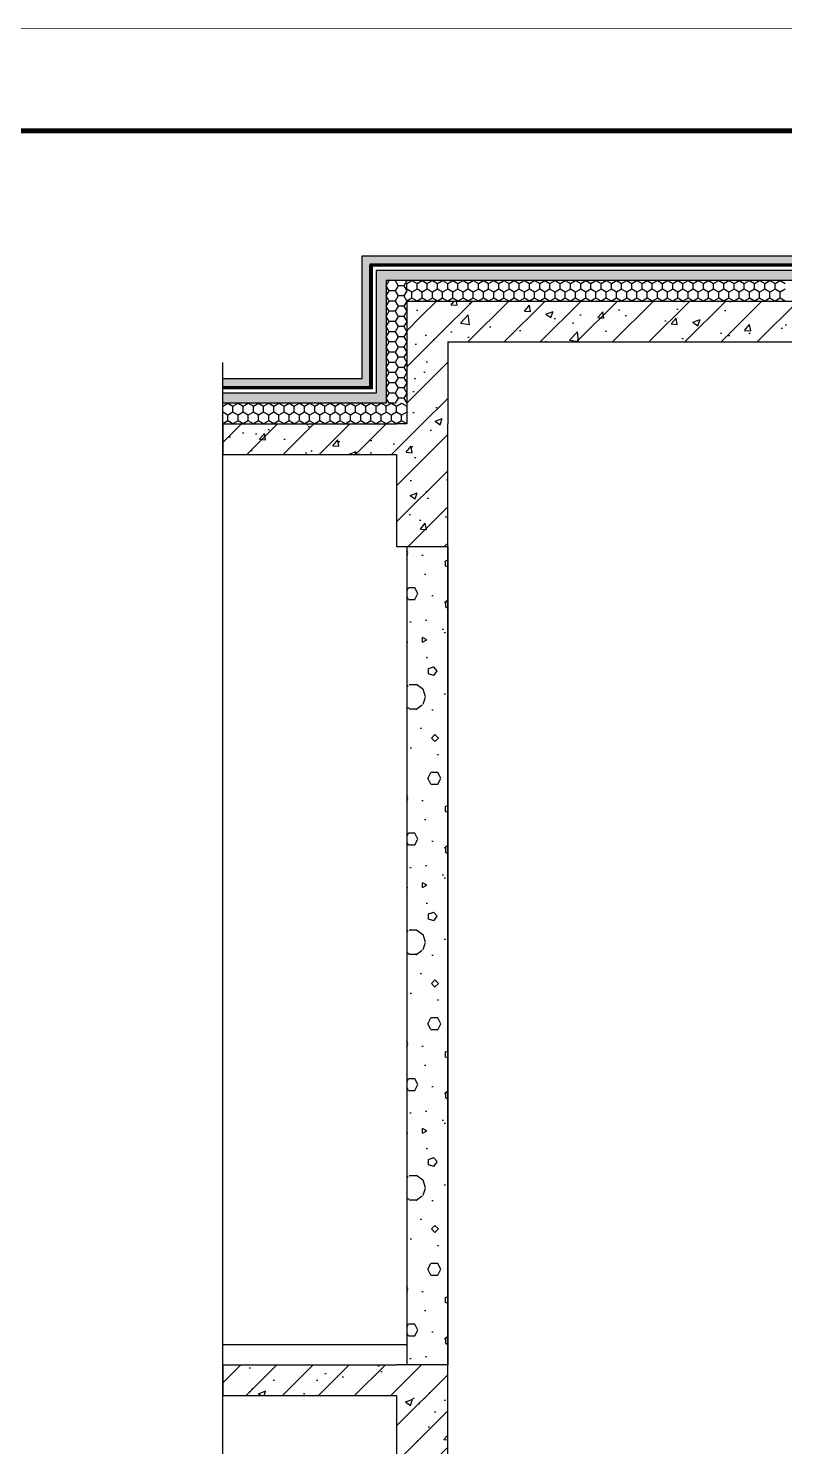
# Model space of a CAD drawing. Extents: x -26219 to 315419, y -160410 to -120810.
# Drawn here: x 303060 to 306757, y -133294 to -126361 of the extents above; entities that cross this region are included whole.
import ezdxf
from ezdxf.xclip import XClip

# ---------------------------------------------------------------- set-up
doc = ezdxf.new("R2010")
doc.units = 0
doc.header["$LTSCALE"] = 1000
doc.header["$MEASUREMENT"] = 0
doc.header["$XCLIPFRAME"] = 0
doc.linetypes.add('104-14# 核心筒$2$DOTE', pattern=[2.42, 2, -0.2, 0.02, -0.2])
for name, color, linetype in [('01-标注_符号', 200, 'Continuous'), ('05-填充_天正', 26, 'Continuous'), ('104-14# 核心筒$2$A_AXIS-轴线', 36, '104-14# 核心筒$2$DOTE'), ('A-O_屋面', 201, 'Continuous'), ('A-O_防水层', 222, 'Continuous'), ('A-SUR_保温', 222, 'Continuous'), ('A_STR-砌块墙', 121, 'Continuous'), ('A_STR-砼墙', 51, 'Continuous'), ('A_STR-砼柱', 51, 'Continuous')]:
    doc.layers.add(name, color=color, linetype=linetype)
pattern_1 = [(45, (0, 0), (-88.388348, 88.388348), []), (50, (0, 0), (358.6301, -31.37607), [37.5, -412.5]), (355, (0, 0), (-69.37567, 376.09607), [30, -330]), (100.4514, (29.9, -2.6), (289.2547, 344.71977), [31.8701, -350.57106]), (46.1842, (0, 100), (533.6205, -82.7595), [56.25, -618.75]), (96.6356, (44.47, 93.1), (467.33135, 487.0589), [47.8051, -525.8565]), (351.1842, (0, 100), (467.331, 487.0593), [45, -495]), (21, (50, 75), (298.45353, -201.30945), [37.5, -412.5]), (326, (50, 75), (121.65767, 362.57502), [30, -330]), (71.4514, (74.87, 58.22), (420.1113, 161.26525), [31.8701, -350.57106]), (37.5, (0, 0), (6.07993, 166.446927), [0, -326, 0, -335, 0, -331.25]), (7.5, (0, 0), (131.53477, 197.20586), [0, -191, 0, -318.5, 0, -126.25]), (327.5, (-111.5, 0), (266.91122, -11.277436), [0, -125, 0, -390, 0, -517.5]), (317.5, (-161.5, 0), (291.59308, 50.05249), [0, -162.5, 0, -259, 0, -367.5])]

# ---------------------------------------------------------------- blocks, each defined once
blk = doc.blocks.new('图框-A1')
for points, const_width in [([(0, 0), (841, 0), (841, 594), (0, 594)], 0.05), ([(766, 584), (25, 584), (25, 10), (766, 10)], 0.5)]:
    blk.add_lwpolyline(points, close=True, dxfattribs=dict(const_width=const_width))
blk = doc.blocks.new('104-14# 核心筒')
at = {"layer": '104-14# 核心筒$2$A_AXIS-轴线'}
blk.add_line((-9370.1, 105800), (120259.9, 105800), dxfattribs=at)
blk = doc.blocks.new('$LinePat$聚苯板')
at = {"color": 0}
for p, q in [((14.8, -8.6), (0, 0)), ((29.7, 0), (14.8, -8.6)), ((14.8, -25.7), (0, -34.3)), ((0, -34.3), (0, -51.4)), ((14.8, -8.6), (14.8, -25.7)), ((29.7, -34.3), (14.8, -25.7)), ((0, -51.4), (14.8, -60)), ((14.8, -60), (29.7, -51.4))]:
    blk.add_line(p, q, dxfattribs=at)
blk = doc.blocks.new('$LinePat$防水层2')
at = {"color": 0}
blk.add_line((0, 0), (600, 0), dxfattribs=at)
blk.add_solid([(150, 0), (450, 0), (150, -100), (450, -100)], dxfattribs=at)

msp = doc.modelspace()

# ---------------------------------------------------------------- hatches: boundary and pattern name
at = {"layer": '05-填充_天正'}
h = msp.add_hatch(dxfattribs=at)
h.set_pattern_fill('钢筋混凝土', color=256, scale=50, style=0)
h.set_pattern_definition(pattern_1)
h.paths.add_polyline_path([(304909.8, -128294.1), (305109.8, -128294.1), (305109.8, -127894.1), (304909.8, -127694.1)])
h = msp.add_hatch(dxfattribs=at)
h.set_pattern_fill('钢筋混凝土', color=256, scale=50, style=0)
h.set_pattern_definition(pattern_1)
h.paths.add_polyline_path([(304909.8, -127694.1), (305109.8, -127894.1), (307709.8, -127894.1), (307909.8, -127694.1)])
h = msp.add_hatch(dxfattribs=at)
h.set_pattern_fill('钢筋混凝土', color=256, scale=50, style=0)
h.set_pattern_definition(pattern_1)
h.paths.add_polyline_path([(304859.8, -128444.1), (304859.8, -128294.1), (304009.8, -128294.1), (304009.8, -128444.1)])
h = msp.add_hatch(dxfattribs=at)
h.set_pattern_fill('钢筋混凝土', color=256, scale=50, style=0)
h.set_pattern_definition(pattern_1)
h.paths.add_polyline_path([(304859.8, -128894.1), (305109.8, -128894.1), (305109.8, -128294.1), (304859.8, -128294.1)])
h = msp.add_hatch(dxfattribs=at)
h.set_pattern_fill('加气混凝土', color=256, scale=50, style=0)
h.set_pattern_definition([(0, (177, -183), (300, 600), [0, -600]), (0, (-174, -264), (300, 600), [0, -600]), (0, (21, -270), (300, 600), [0, -600]), (0, (234, -93), (300, 600), [0, -600]), (0, (-15, -300), (300, 600), [0, -600]), (0, (294, 285), (300, 600), [0, -600]), (0, (111, 237), (300, 600), [0, -600]), (0, (207, 162), (300, 600), [0, -600]), (0, (-282, 150), (300, 600), [0, -600]), (0, (12, 123), (300, 600), [0, -600]), (0, (-102, -30), (300, 600), [0, -600]), (0, (-96, -255), (300, 600), [0, -600]), (0, (129, -279), (300, 600), [0, -600]), (0, (294, -15), (300, 600), [0, -600]), (0, (-267, -108), (300, 600), [0, -600]), (0, (-216, -6), (300, 600), [0, -600]), (0, (18, -48), (300, 600), [0, -600]), (0, (-66, -135), (300, 600), [0, -600]), (0, (-114, 63), (300, 600), [0, -600]), (0, (-39, 288), (300, 600), [0, -600]), (0, (-243, -234), (300, 600), [0, -600]), (0, (87, 165), (300, 600), [0, -600]), (0, (-192, 174), (300, 600), [0, -600]), (0, (-240, 252), (300, 600), [0, -600]), (130.601294, (257.143, 97.143), (-1499.9999834, 1800.000008), [26.3416, -11037.111]), (18.43495, (214.29, 108.57), (1499.999994, 599.999996), [27.1052, -3767.6279]), (90, (214.3, 82.86), (300, 600), [25.7143, -1174.2857]), (161.56505, (240, 74.29), (-1500.000008, 599.999955), [27.1052, -3767.6279]), (53.130102, (240, 74.29), (300, 600), [28.5714, -2971.4285]), (135, (262.86, -231.43), (-300.00004, 599.99996), [24.2437, -1672.8126]), (45, (228.57, -231.43), (300, 600), [24.2437, -1672.8126]), (135, (245.71, -248.57), (-300.00004, 599.99996), [24.2437, -1672.8126]), (45, (245.71, -248.57), (300, 600), [24.2437, -1672.8126]), (116.56505, (-25.7, 171.43), (-5e-05, 1200), [31.9438, -638.8765]), (180, (-40, 200), (-300, 600), [34.2857, -565.7142]), (63.43495, (-88.57, 171.43), (3e-06, 1200), [31.9438, -638.8765]), (116.56505, (-74.3, 142.86), (-5e-05, 1200), [31.9438, -638.8765]), (0, (-74.3, 142.86), (300, 600), [34.2857, -565.7142]), (63.43495, (-40, 142.86), (3e-06, 1200), [31.9438, -638.8765]), (107.102728, (200, -31.429), (-899.9999656, 3000.0000048), [38.8613, -16282.9025]), (143.972626, (188.57, 5.714), (-5699.999928, 4199.999995), [38.8613, -8122.02]), (180, (157.14, 28.6), (-300, 600), [37.1429, -562.8571]), (36.027373, (88.57, 5.714), (5699.999958, 4199.999955), [38.8613, -8122.02]), (71.56505, (77.14, -28.57), (900.000005, 2999.999995), [36.1403, -3758.5928]), (107.102728, (88.571, -65.714), (-899.9999656, 3000.0000048), [38.8613, -16282.9025]), (143.972626, (120, -88.57), (-5699.999928, 4199.999995), [38.8613, -8122.02]), (0, (120, -88.6), (300, 600), [37.1429, -562.8571]), (36.027373, (157.143, -88.57), (5699.999958, 4199.999955), [38.8613, -8122.02]), (71.56505, (188.57, -65.71), (900.000005, 2999.999995), [36.1403, -3758.5928]), (150.255118, (205.714, 248.57), (-900.000002, 599.999993), [23.035, -4814.3196]), (90, (185.7, 237.14), (300, 600), [22.8571, -1177.1427]), (29.744881, (185.714, 237.14), (900, 599.999997), [23.035, -4814.3196]), (116.56505, (65.7, -177.14), (-5e-05, 1200), [31.9438, -638.8765]), (168.690067, (51.43, -148.57), (-2700.000002, 599.999985), [29.1373, -6089.6855]), (41.185925, (0, -162.857), (7499.9999546, 6599.9999423), [30.3718, -12725.802]), (90, (0, -191.43), (300, 600), [28.5714, -1171.4285]), (138.814074, (22.857, -211.429), (-7499.9998667, 6600.000042), [30.3718, -12725.802]), (16.699244, (22.857, -211.429), (9899.9999255, 2999.9999686), [29.8295, -12498.5375]), (60.945396, (51.43, -202.857), (299.9999992, 599.9999947), [29.4161, -12325.3395]), (109.983106, (-185.714, 74.286), (-1500.0000056, 4199.9999889), [33.442, -14012.1975]), (155.556045, (-197.143, 105.714), (-3900.0000149, 1799.9999626), [34.523, -14465.1315]), (24.443955, (-260, 105.714), (3900.000002, 1799.9999913), [34.523, -14465.1315]), (70.016893, (-271.429, 74.286), (1500.0000045, 4199.9999896), [33.442, -14012.1975]), (109.983106, (-260, 42.857), (-1500.0000056, 4199.9999889), [33.442, -14012.1975]), (160.016893, (-228.57, 31.43), (-1500.000001, 599.999973), [33.442, -6989.3775]), (19.983107, (-228.57, 31.43), (1499.999992, 599.999999), [33.442, -6989.3775]), (70.016893, (-197.143, 42.857), (1500.0000045, 4199.9999896), [33.442, -14012.1975]), (122.005383, (37.14, 20), (-300.00004, 599.999969), [26.9542, -5633.434]), (18.43495, (-2.86, 34.29), (1499.999994, 599.999996), [27.1052, -3767.6279]), (90, (-2.86, 8.57), (300, 600), [25.7143, -1174.2857]), (161.56505, (22.86, 0), (-1500.000008, 599.999955), [27.1052, -3767.6279]), (54.462322, (22.857, 0), (2099.999997, 2999.9999955), [24.5781, -10298.2115]), (116.56505, (-137.14, -125.7), (-5e-05, 1200), [31.9438, -638.8765]), (180, (-151.4, -97.14), (-300, 600), [31.4286, -568.5714]), (59.036243, (-200, -125.714), (300.000001, 599.999997), [33.3197, -6963.822]), (120.963756, (-182.857, -154.286), (-300.000041, 599.9999724), [33.3197, -6963.822]), (0, (-182.86, -154.3), (300, 600), [31.4286, -568.5714]), (63.43495, (-151.43, -154.3), (3e-06, 1200), [31.9438, -638.8765])])
h.paths.add_polyline_path([(304909.8, -132894.1), (305109.8, -132894.1), (305109.8, -128894.1), (304909.8, -128894.1)])
h = msp.add_hatch(dxfattribs=at)
h.set_pattern_fill('钢筋混凝土', color=256, scale=50, style=0)
h.set_pattern_definition(pattern_1)
h.paths.add_polyline_path([(304859.8, -133044.1), (304859.8, -132894.1), (304009.8, -132894.1), (304009.8, -133044.1)])
h = msp.add_hatch(dxfattribs=at)
h.set_pattern_fill('钢筋混凝土', color=256, scale=50, style=0)
h.set_pattern_definition(pattern_1)
h.paths.add_polyline_path([(304859.8, -133494.1), (305109.8, -133494.1), (305109.8, -132894.1), (304859.8, -132894.1)])
at = {"layer": 'A-SUR_保温'}
h = msp.add_hatch(dxfattribs=at)
h.set_pattern_fill('混凝土', color=26, scale=15)
h.set_pattern_definition([(50, (16539.2, 600), (107.589027, -9.41282), [11.25, -123.75]), (355, (16539.2, 600), (-20.8127, 112.82882), [9, -99]), (100.4514, (16548.17, 599.22), (86.776407, 103.41593), [9.56103, -105.171317]), (46.1842, (16539.2, 630), (160.08616, -24.82785), [16.875, -185.625]), (96.6356, (16552.54, 627.93), (140.199406, 146.11768), [14.34154, -157.75695]), (351.1842, (16539.2, 630), (140.19929, 146.11779), [13.5, -148.5]), (21, (16554.2, 622.5), (89.536058, -60.392834), [11.25, -123.75]), (326, (16554.2, 622.5), (36.4973, 108.772507), [9, -99]), (71.4514, (16561.66, 617.47), (126.033394, 48.379575), [9.56103, -105.171317]), (37.5, (16539.2, 600), (1.8239783, 49.934078), [0, -97.8, 0, -100.5, 0, -99.375]), (7.5, (16539.2, 600), (39.460431, 59.161757), [0, -57.3, 0, -95.55, 0, -37.875]), (327.5, (16505.75, 600), (80.0733654, -3.383231), [0, -37.5, 0, -117, 0, -155.25]), (317.5, (16490.75, 600), (87.477925, 15.015747), [0, -48.75, 0, -77.7, 0, -110.25])])
h.paths.add_polyline_path([(308509.8, -128114.1), (308509.8, -128074.1), (308129.8, -128074.1), (308129.8, -127474.1), (304689.8, -127474.1), (304689.8, -128074.1), (304009.8, -128074.1), (304009.8, -128114.1), (304729.8, -128114.1), (304729.8, -127514.1), (308089.8, -127514.1), (308089.8, -128114.1)])
h = msp.add_hatch(dxfattribs=at)
h.set_pattern_fill('加气混凝土', color=26, scale=20)
h.set_pattern_definition([(0, (16610, 526.8), (120, 240), [0, -240]), (0, (16469.6, 494.4), (120, 240), [0, -240]), (0, (16547.6, 492), (120, 240), [0, -240]), (0, (16632.8, 562.8), (120, 240), [0, -240]), (0, (16533.2, 480), (120, 240), [0, -240]), (0, (16656.8, 714), (120, 240), [0, -240]), (0, (16583.6, 694.8), (120, 240), [0, -240]), (0, (16622, 664.8), (120, 240), [0, -240]), (0, (16426.4, 660), (120, 240), [0, -240]), (0, (16544, 649.2), (120, 240), [0, -240]), (0, (16498.4, 588), (120, 240), [0, -240]), (0, (16500.8, 498), (120, 240), [0, -240]), (0, (16590.8, 488.4), (120, 240), [0, -240]), (0, (16656.8, 594), (120, 240), [0, -240]), (0, (16432.4, 556.8), (120, 240), [0, -240]), (0, (16452.8, 597.6), (120, 240), [0, -240]), (0, (16546.4, 580.8), (120, 240), [0, -240]), (0, (16512.8, 546), (120, 240), [0, -240]), (0, (16493.6, 625.2), (120, 240), [0, -240]), (0, (16523.6, 715.2), (120, 240), [0, -240]), (0, (16442, 506.4), (120, 240), [0, -240]), (0, (16574, 666), (120, 240), [0, -240]), (0, (16462.4, 669.6), (120, 240), [0, -240]), (0, (16443.2, 700.8), (120, 240), [0, -240]), (130.601294, (16642.058, 638.857), (-599.99999337, 720.00000315), [10.53662, -4414.8444]), (18.434949, (16624.915, 643.43), (599.999998, 239.9999982), [10.8421, -1507.05116]), (90, (16624.92, 633.14), (120, 240), [10.28571, -469.71426]), (161.565051, (16635.2, 629.714), (-600.000003, 239.999982), [10.8421, -1507.05116]), (53.130102, (16635.2, 629.714), (120, 240), [11.42857, -1188.5714]), (135, (16644.34, 507.43), (-120.000015, 239.999984), [9.69746, -669.12504]), (45, (16630.63, 507.43), (120, 240), [9.69746, -669.12504]), (135, (16637.49, 500.57), (-120.000015, 239.999984), [9.69746, -669.12504]), (45, (16637.49, 500.57), (120, 240), [9.69746, -669.12504]), (116.56505, (16528.92, 668.57), (-2e-05, 479.99999), [12.77753, -255.5506]), (180, (16523.2, 680), (-120, 240), [13.71429, -226.2857]), (63.43495, (16503.77, 668.57), (1e-06, 480), [12.77753, -255.5506]), (116.56505, (16509.49, 657.14), (-2e-05, 479.99999), [12.77753, -255.5506]), (0, (16509.49, 657.14), (120, 240), [13.71429, -226.2857]), (63.43495, (16523.2, 657.14), (1e-06, 480), [12.77753, -255.5506]), (107.102728, (16619.201, 587.429), (-359.99998624, 1200.00000194), [15.54454, -6513.161]), (143.972626, (16614.63, 602.286), (-2279.9999711, 1679.9999981), [15.54454, -3248.808]), (180, (16602.06, 611.43), (-120, 240), [14.85714, -225.14284]), (36.027373, (16574.63, 602.286), (2279.99998315, 1679.9999819), [15.54454, -3248.808]), (71.565051, (16570.06, 588.57), (360.000002, 1199.999998), [14.45613, -1503.43712]), (107.102728, (16574.63, 573.714), (-359.99998624, 1200.00000194), [15.54454, -6513.161]), (143.972626, (16587.201, 564.571), (-2279.9999711, 1679.9999981), [15.54454, -3248.808]), (0, (16587.2, 564.57), (120, 240), [14.85714, -225.14284]), (36.027373, (16602.058, 564.571), (2279.99998315, 1679.9999819), [15.54454, -3248.808]), (71.565051, (16614.63, 573.714), (360.000002, 1199.999998), [14.45613, -1503.43712]), (150.255118, (16621.487, 699.43), (-360.0000009, 239.999997), [9.214, -1925.72784]), (90, (16613.49, 694.86), (120, 240), [9.14286, -470.8571]), (29.744881, (16613.487, 694.857), (360.0000002, 239.999999), [9.214, -1925.72784]), (116.56505, (16565.49, 529.14), (-2e-05, 479.99999), [12.77753, -255.5506]), (168.690067, (16559.772, 540.571), (-1080.0000008, 239.999994), [11.6549, -2435.8742]), (41.185925, (16539.201, 534.857), (2999.99998182, 2639.9999769), [12.14874, -5090.3208]), (90, (16539.2, 523.43), (120, 240), [11.42857, -468.5714]), (138.814074, (16548.344, 515.429), (-2999.99994668, 2640.0000168), [12.14874, -5090.3208]), (16.699244, (16548.344, 515.429), (3959.9999702, 1199.99998743), [11.93178, -4999.415]), (60.945396, (16559.772, 518.857), (119.9999997, 239.99999788), [11.76643, -4930.1358]), (109.983106, (16464.915, 629.714), (-600.00000226, 1679.99999555), [13.3768, -5604.879]), (155.556045, (16460.344, 642.286), (-1560.00000595, 719.99998504), [13.8092, -5786.0526]), (24.4439547, (16435.201, 642.286), (1560.00000078, 719.99999654), [13.8092, -5786.0526]), (70.0168934, (16430.63, 629.714), (600.0000018, 1679.99999583), [13.3768, -5604.879]), (109.983106, (16435.201, 617.143), (-600.00000226, 1679.99999555), [13.3768, -5604.879]), (160.016893, (16447.772, 612.571), (-600.0000004, 239.9999891), [13.3768, -2795.751]), (19.9831065, (16447.772, 612.571), (599.9999967, 239.9999996), [13.3768, -2795.751]), (70.0168934, (16460.344, 617.143), (600.0000018, 1679.99999583), [13.3768, -5604.879]), (122.005383, (16554.058, 608), (-120.0000161, 239.9999877), [10.7817, -2253.3736]), (18.434949, (16538.06, 613.714), (599.999998, 239.9999982), [10.8421, -1507.05116]), (90, (16538.06, 603.43), (120, 240), [10.28571, -469.71426]), (161.565051, (16548.344, 600), (-600.000003, 239.999982), [10.8421, -1507.05116]), (54.462322, (16548.344, 600), (839.9999988, 1199.9999982), [9.83123, -4119.2846]), (116.56505, (16484.34, 549.71), (-2e-05, 479.99999), [12.77753, -255.5506]), (180, (16478.63, 561.14), (-120, 240), [12.57143, -227.42856]), (59.0362434, (16459.201, 549.714), (120.0000004, 239.9999988), [13.3279, -2785.5288]), (120.963756, (16466.058, 538.286), (-120.0000164, 239.999989), [13.3279, -2785.5288]), (0, (16466.06, 538.29), (120, 240), [12.57143, -227.42856]), (63.43495, (16478.63, 538.29), (1e-06, 480), [12.77753, -255.5506])])
h.paths.add_polyline_path([(308509.8, -128194.1), (308509.8, -128144.1), (308059.8, -128144.1), (308059.8, -127544.1), (304759.8, -127544.1), (304759.8, -128144.1), (304009.8, -128144.1), (304009.8, -128194.1), (304809.8, -128194.1), (304809.8, -127594.1), (308009.8, -127594.1), (308009.8, -128194.1)])

# ---------------------------------------------------------------- linework, layer by layer
msp.add_line((305109.8, -148644.1), (305109.8, -128294.1))
at = {"layer": '01-标注_符号'}
msp.add_lwpolyline([(304009.8, -149194.1), (304009.8, -138650.3), (303904.8, -138612.1), (304114.8, -138575.1), (304009.8, -138537.8), (304009.8, -127994.1)], dxfattribs=at)
at = {"layer": 'A-O_屋面'}
for points in [[(308509.8, -128074.1), (308129.8, -128074.1), (308129.8, -127474.1), (304689.8, -127474.1), (304689.8, -128074.1), (304009.8, -128074.1)], [(308509.8, -128114.1), (308089.8, -128114.1), (308089.8, -127514.1), (304729.8, -127514.1), (304729.8, -128114.1), (304009.8, -128114.1)], [(308509.8, -128119.1), (308084.8, -128119.1), (308084.8, -127519.1), (304734.8, -127519.1), (304734.8, -128119.1), (304009.8, -128119.1)], [(308509.8, -128124.1), (308079.8, -128124.1), (308079.8, -127524.1), (304739.8, -127524.1), (304739.8, -128124.1), (304009.8, -128124.1)], [(308509.8, -128144.1), (308059.8, -128144.1), (308059.8, -127544.1), (304759.8, -127544.1), (304759.8, -128144.1), (304009.8, -128144.1)], [(308509.8, -128194.1), (308009.8, -128194.1), (308009.8, -127594.1), (304809.8, -127594.1), (304809.8, -128194.1), (304009.8, -128194.1)]]:
    msp.add_lwpolyline(points, dxfattribs=at)
at = {"layer": 'A-SUR_保温'}
msp.add_line((304009.8, -132794.1), (304909.8, -132794.1), dxfattribs=at)
at = {"layer": 'A_STR-砌块墙'}
for p, q in [((304909.8, -128894.1), (304909.8, -132894.1)), ((305109.8, -128894.1), (305109.8, -132894.1))]:
    msp.add_line(p, q, dxfattribs=at)
at = {"layer": 'A_STR-砼墙'}
for p, q in [((304909.8, -127694.1), (304909.8, -128294.1)), ((304909.8, -127694.1), (307909.8, -127694.1)), ((305109.8, -127894.1), (305109.8, -128294.1)), ((305109.8, -127894.1), (307709.8, -127894.1)), ((304009.8, -128294.1), (304859.8, -128294.1)), ((304009.8, -128294.1), (304009.8, -128444.1)), ((304009.8, -128444.1), (304859.8, -128444.1)), ((304009.8, -132894.1), (304859.8, -132894.1)), ((304009.8, -132894.1), (304009.8, -133044.1)), ((304009.8, -133044.1), (304859.8, -133044.1))]:
    msp.add_line(p, q, dxfattribs=at)
at = {"layer": 'A_STR-砼柱'}
for p, q in [((304909.8, -128294.1), (304859.8, -128294.1)), ((305109.8, -128894.1), (305109.8, -128294.1)), ((304859.8, -128444.1), (304859.8, -128894.1)), ((304859.8, -128894.1), (305109.8, -128894.1)), ((305109.8, -132894.1), (304859.8, -132894.1)), ((305109.8, -133494.1), (305109.8, -132894.1)), ((304859.8, -133044.1), (304859.8, -133494.1))]:
    msp.add_line(p, q, dxfattribs=at)

# ---------------------------------------------------------------- block references
at = {"xscale": 50, "yscale": 50, "zscale": 50}
msp.add_blockref('图框-A1', (273367.6, -156062.5), dxfattribs=at)
ref = msp.add_blockref('104-14# 核心筒', (243788.7, -236343.4))
XClip(ref).set_block_clipping_path([(32000, 95800), (42400, 107298.7390783391)])
at = {"layer": 'A-O_防水层'}
for p, xscale, yscale, zscale, rotation in [((304729.8, -127549.1), 0.0499999999993585, 0.0499999999993585, 0.0499999999993585, 90.00000000055583), ((304729.8, -127579.1), 0.0499999999993585, 0.0499999999993585, 0.0499999999993585, 90.00000000055583), ((304734.8, -127554.1), 0.04999999999935487, 0.04999999999935487, 0.04999999999935487, 90.00000000055583), ((304734.8, -127584.1), 0.04999999999935487, 0.04999999999935487, 0.04999999999935487, 90.00000000055583), ((304729.8, -127609.1), 0.0499999999993585, 0.0499999999993585, 0.0499999999993585, 90.00000000055583), ((304729.8, -127639.1), 0.0499999999993585, 0.0499999999993585, 0.0499999999993585, 90.00000000055583), ((304734.8, -127614.1), 0.04999999999935487, 0.04999999999935487, 0.04999999999935487, 90.00000000055583), ((304734.8, -127644.1), 0.04999999999935487, 0.04999999999935487, 0.04999999999935487, 90.00000000055583), ((304729.8, -127669.1), 0.0499999999993585, 0.0499999999993585, 0.0499999999993585, 90.00000000055583), ((304729.8, -127699.1), 0.0499999999993585, 0.0499999999993585, 0.0499999999993585, 90.00000000055583), ((304729.8, -127729.1), 0.0499999999993585, 0.0499999999993585, 0.0499999999993585, 90.00000000055583), ((304734.8, -127674.1), 0.04999999999935487, 0.04999999999935487, 0.04999999999935487, 90.00000000055583), ((304734.8, -127704.1), 0.04999999999935487, 0.04999999999935487, 0.04999999999935487, 90.00000000055583), ((304729.8, -127759.1), 0.0499999999993585, 0.0499999999993585, 0.0499999999993585, 90.00000000055583), ((304729.8, -127789.1), 0.0499999999993585, 0.0499999999993585, 0.0499999999993585, 90.00000000055583), ((304734.8, -127734.1), 0.04999999999935487, 0.04999999999935487, 0.04999999999935487, 90.00000000055583), ((304734.8, -127764.1), 0.04999999999935487, 0.04999999999935487, 0.04999999999935487, 90.00000000055583), ((304734.8, -127794.1), 0.04999999999935487, 0.04999999999935487, 0.04999999999935487, 90.00000000055583), ((304729.8, -127819.1), 0.0499999999993585, 0.0499999999993585, 0.0499999999993585, 90.00000000055583), ((304729.8, -127849.1), 0.0499999999993585, 0.0499999999993585, 0.0499999999993585, 90.00000000055583), ((304734.8, -127824.1), 0.04999999999935487, 0.04999999999935487, 0.04999999999935487, 90.00000000055583), ((304734.8, -127854.1), 0.04999999999935487, 0.04999999999935487, 0.04999999999935487, 90.00000000055583), ((304729.8, -127879.1), 0.0499999999993585, 0.0499999999993585, 0.0499999999993585, 90.00000000055583), ((304729.8, -127909.1), 0.0499999999993585, 0.0499999999993585, 0.0499999999993585, 90.00000000055583), ((304729.8, -127939.1), 0.0499999999993585, 0.0499999999993585, 0.0499999999993585, 90.00000000055583), ((304734.8, -127884.1), 0.04999999999935487, 0.04999999999935487, 0.04999999999935487, 90.00000000055583), ((304734.8, -127914.1), 0.04999999999935487, 0.04999999999935487, 0.04999999999935487, 90.00000000055583), ((304729.8, -127969.1), 0.0499999999993585, 0.0499999999993585, 0.0499999999993585, 90.00000000055583), ((304729.8, -127999.1), 0.0499999999993585, 0.0499999999993585, 0.0499999999993585, 90.00000000055583), ((304734.8, -127944.1), 0.04999999999935487, 0.04999999999935487, 0.04999999999935487, 90.00000000055583), ((304734.8, -127974.1), 0.04999999999935487, 0.04999999999935487, 0.04999999999935487, 90.00000000055583), ((304734.8, -128004.1), 0.04999999999935487, 0.04999999999935487, 0.04999999999935487, 90.00000000055583), ((304729.8, -128029.1), 0.0499999999993585, 0.0499999999993585, 0.0499999999993585, 90.00000000055583), ((304729.8, -128059.1), 0.0499999999993585, 0.0499999999993585, 0.0499999999993585, 90.00000000055583), ((304734.8, -128034.1), 0.04999999999935487, 0.04999999999935487, 0.04999999999935487, 90.00000000055583), ((304734.8, -128064.1), 0.04999999999935487, 0.04999999999935487, 0.04999999999935487, 90.00000000055583), ((304009.8, -128114.1), 0.05034722222240008, 0.05, 0.05, 4.761076098422835e-10), ((304040, -128114.1), 0.05034722222240008, 0.05, 0.05, 4.761076098422835e-10), ((304070.2, -128114.1), 0.05034722222240008, 0.05, 0.05, 4.761076098422835e-10), ((304100.5, -128114.1), 0.05034722222240008, 0.05, 0.05, 4.761076098422835e-10), ((304130.7, -128114.1), 0.05034722222240008, 0.05, 0.05, 4.761076098422835e-10), ((304160.9, -128114.1), 0.05034722222240008, 0.05, 0.05, 4.761076098422835e-10), ((304191.1, -128114.1), 0.05034722222240008, 0.05, 0.05, 4.761076098422835e-10), ((304221.3, -128114.1), 0.05034722222240008, 0.05, 0.05, 4.761076098422835e-10), ((304251.5, -128114.1), 0.05034722222240008, 0.05, 0.05, 4.761076098422835e-10), ((304281.7, -128114.1), 0.05034722222240008, 0.05, 0.05, 4.761076098422835e-10), ((304311.9, -128114.1), 0.05034722222240008, 0.05, 0.05, 4.761076098422835e-10), ((304342.1, -128114.1), 0.05034722222240008, 0.05, 0.05, 4.761076098422835e-10), ((304372.3, -128114.1), 0.05034722222240008, 0.05, 0.05, 4.761076098422835e-10), ((304402.5, -128114.1), 0.05034722222240008, 0.05, 0.05, 4.761076098422835e-10), ((304432.7, -128114.1), 0.05034722222240008, 0.05, 0.05, 4.761076098422835e-10), ((304463, -128114.1), 0.05034722222240008, 0.05, 0.05, 4.761076098422835e-10), ((304493.2, -128114.1), 0.05034722222240008, 0.05, 0.05, 4.761076098422835e-10), ((304523.4, -128114.1), 0.05034722222240008, 0.05, 0.05, 4.761076098422835e-10), ((304553.6, -128114.1), 0.05034722222240008, 0.05, 0.05, 4.761076098422835e-10), ((304583.8, -128114.1), 0.05034722222240008, 0.05, 0.05, 4.761076098422835e-10), ((304614, -128114.1), 0.05034722222240008, 0.05, 0.05, 4.761076098422835e-10), ((304644.2, -128114.1), 0.05034722222240008, 0.05, 0.05, 4.761076098422835e-10), ((304674.4, -128114.1), 0.05034722222240008, 0.05, 0.05, 4.761076098422835e-10), ((304704.6, -128114.1), 0.05034722222240008, 0.05, 0.05, 4.761076098422835e-10), ((304729.8, -128089.1), 0.0499999999993585, 0.0499999999993585, 0.0499999999993585, 90.00000000055583), ((304729.8, -128119.1), 0.0499999999993585, 0.0499999999993585, 0.0499999999993585, 90.00000000055583), ((304734.8, -128094.1), 0.04999999999935487, 0.04999999999935487, 0.04999999999935487, 90.00000000055583), ((304734.8, -128124.1), 0.04999999999935487, 0.04999999999935487, 0.04999999999935487, 90.00000000055583), ((304009.8, -128119.1), 0.0506944444446223, 0.05, 0.05, 4.762730234450792e-10), ((304040.2, -128119.1), 0.0506944444446223, 0.05, 0.05, 4.762730234450792e-10), ((304070.7, -128119.1), 0.0506944444446223, 0.05, 0.05, 4.762730234450792e-10), ((304101.1, -128119.1), 0.0506944444446223, 0.05, 0.05, 4.762730234450792e-10), ((304131.5, -128119.1), 0.0506944444446223, 0.05, 0.05, 4.762730234450792e-10), ((304161.9, -128119.1), 0.0506944444446223, 0.05, 0.05, 4.762730234450792e-10), ((304192.3, -128119.1), 0.0506944444446223, 0.05, 0.05, 4.762730234450792e-10), ((304222.7, -128119.1), 0.0506944444446223, 0.05, 0.05, 4.762730234450792e-10), ((304253.2, -128119.1), 0.0506944444446223, 0.05, 0.05, 4.762730234450792e-10), ((304283.6, -128119.1), 0.0506944444446223, 0.05, 0.05, 4.762730234450792e-10), ((304314, -128119.1), 0.0506944444446223, 0.05, 0.05, 4.762730234450792e-10), ((304344.4, -128119.1), 0.0506944444446223, 0.05, 0.05, 4.762730234450792e-10), ((304374.8, -128119.1), 0.0506944444446223, 0.05, 0.05, 4.762730234450792e-10), ((304405.2, -128119.1), 0.0506944444446223, 0.05, 0.05, 4.762730234450792e-10), ((304435.7, -128119.1), 0.0506944444446223, 0.05, 0.05, 4.762730234450792e-10), ((304466.1, -128119.1), 0.0506944444446223, 0.05, 0.05, 4.762730234450792e-10), ((304496.5, -128119.1), 0.0506944444446223, 0.05, 0.05, 4.762730234450792e-10), ((304526.9, -128119.1), 0.0506944444446223, 0.05, 0.05, 4.762730234450792e-10), ((304557.3, -128119.1), 0.0506944444446223, 0.05, 0.05, 4.762730234450792e-10), ((304587.7, -128119.1), 0.0506944444446223, 0.05, 0.05, 4.762730234450792e-10), ((304618.2, -128119.1), 0.0506944444446223, 0.05, 0.05, 4.762730234450792e-10), ((304648.6, -128119.1), 0.0506944444446223, 0.05, 0.05, 4.762730234450792e-10), ((304679, -128119.1), 0.0506944444446223, 0.05, 0.05, 4.762730234450792e-10), ((304709.4, -128119.1), 0.0506944444446223, 0.05, 0.05, 4.762730234450792e-10)]:
    msp.add_blockref('$LinePat$防水层2', p, dxfattribs=dict(at, xscale=xscale, yscale=yscale, zscale=zscale, rotation=rotation))
at = {"layer": 'A-O_防水层', "yscale": 0.05, "zscale": 0.05}
for p, xscale in [((304734.8, -127514.1), 0.05030030030039556), ((304739.8, -127519.1), 0.05015015015024454), ((304765, -127514.1), 0.05030030030039556), ((304769.9, -127519.1), 0.05015015015024454), ((304795.2, -127514.1), 0.05030030030039556), ((304800, -127519.1), 0.05015015015024454), ((304825.4, -127514.1), 0.05030030030039556), ((304830.1, -127519.1), 0.05015015015024454), ((304855.5, -127514.1), 0.05030030030039556), ((304860.2, -127519.1), 0.05015015015024454), ((304885.7, -127514.1), 0.05030030030039556), ((304890.3, -127519.1), 0.05015015015024454), ((304915.9, -127514.1), 0.05030030030039556), ((304920.4, -127519.1), 0.05015015015024454), ((304946.1, -127514.1), 0.05030030030039556), ((304950.5, -127519.1), 0.05015015015024454), ((304976.3, -127514.1), 0.05030030030039556), ((304980.5, -127519.1), 0.05015015015024454), ((305006.4, -127514.1), 0.05030030030039556), ((305010.6, -127519.1), 0.05015015015024454), ((305036.6, -127514.1), 0.05030030030039556), ((305040.7, -127519.1), 0.05015015015024454), ((305066.8, -127514.1), 0.05030030030039556), ((305070.8, -127519.1), 0.05015015015024454), ((305097, -127514.1), 0.05030030030039556), ((305100.9, -127519.1), 0.05015015015024454), ((305127.2, -127514.1), 0.05030030030039556), ((305131, -127519.1), 0.05015015015024454), ((305157.3, -127514.1), 0.05030030030039556), ((305161.1, -127519.1), 0.05015015015024454), ((305187.5, -127514.1), 0.05030030030039556), ((305191.2, -127519.1), 0.05015015015024454), ((305217.7, -127514.1), 0.05030030030039556), ((305221.3, -127519.1), 0.05015015015024454), ((305247.9, -127514.1), 0.05030030030039556), ((305251.4, -127519.1), 0.05015015015024454), ((305278.1, -127514.1), 0.05030030030039556), ((305281.4, -127519.1), 0.05015015015024454), ((305308.3, -127514.1), 0.05030030030039556), ((305311.5, -127519.1), 0.05015015015024454), ((305338.4, -127514.1), 0.05030030030039556), ((305341.6, -127519.1), 0.05015015015024454), ((305368.6, -127514.1), 0.05030030030039556), ((305371.7, -127519.1), 0.05015015015024454), ((305398.8, -127514.1), 0.05030030030039556), ((305401.8, -127519.1), 0.05015015015024454), ((305429, -127514.1), 0.05030030030039556), ((305431.9, -127519.1), 0.05015015015024454), ((305459.2, -127514.1), 0.05030030030039556), ((305462, -127519.1), 0.05015015015024454), ((305489.3, -127514.1), 0.05030030030039556), ((305492.1, -127519.1), 0.05015015015024454), ((305519.5, -127514.1), 0.05030030030039556), ((305522.2, -127519.1), 0.05015015015024454), ((305549.7, -127514.1), 0.05030030030039556), ((305552.3, -127519.1), 0.05015015015024454), ((305579.9, -127514.1), 0.05030030030039556), ((305582.3, -127519.1), 0.05015015015024454), ((305610.1, -127514.1), 0.05030030030039556), ((305612.4, -127519.1), 0.05015015015024454), ((305640.2, -127514.1), 0.05030030030039556), ((305642.5, -127519.1), 0.05015015015024454), ((305670.4, -127514.1), 0.05030030030039556), ((305672.6, -127519.1), 0.05015015015024454), ((305700.6, -127514.1), 0.05030030030039556), ((305702.7, -127519.1), 0.05015015015024454), ((305730.8, -127514.1), 0.05030030030039556), ((305732.8, -127519.1), 0.05015015015024454), ((305761, -127514.1), 0.05030030030039556), ((305762.9, -127519.1), 0.05015015015024454), ((305791.1, -127514.1), 0.05030030030039556), ((305793, -127519.1), 0.05015015015024454), ((305821.3, -127514.1), 0.05030030030039556), ((305823.1, -127519.1), 0.05015015015024454), ((305851.5, -127514.1), 0.05030030030039556), ((305853.2, -127519.1), 0.05015015015024454), ((305881.7, -127514.1), 0.05030030030039556), ((305883.3, -127519.1), 0.05015015015024454), ((305911.9, -127514.1), 0.05030030030039556), ((305913.3, -127519.1), 0.05015015015024454), ((305942, -127514.1), 0.05030030030039556), ((305943.4, -127519.1), 0.05015015015024454), ((305972.2, -127514.1), 0.05030030030039556), ((305973.5, -127519.1), 0.05015015015024454), ((306002.4, -127514.1), 0.05030030030039556), ((306003.6, -127519.1), 0.05015015015024454), ((306032.6, -127514.1), 0.05030030030039556), ((306033.7, -127519.1), 0.05015015015024454), ((306062.8, -127514.1), 0.05030030030039556), ((306063.8, -127519.1), 0.05015015015024454), ((306092.9, -127514.1), 0.05030030030039556), ((306093.9, -127519.1), 0.05015015015024454), ((306123.1, -127514.1), 0.05030030030039556), ((306124, -127519.1), 0.05015015015024454), ((306153.3, -127514.1), 0.05030030030039556), ((306154.1, -127519.1), 0.05015015015024454), ((306183.5, -127514.1), 0.05030030030039556), ((306184.2, -127519.1), 0.05015015015024454), ((306213.7, -127514.1), 0.05030030030039556), ((306214.2, -127519.1), 0.05015015015024454), ((306243.8, -127514.1), 0.05030030030039556), ((306244.3, -127519.1), 0.05015015015024454), ((306274, -127514.1), 0.05030030030039556), ((306274.4, -127519.1), 0.05015015015024454), ((306304.2, -127514.1), 0.05030030030039556), ((306304.5, -127519.1), 0.05015015015024454), ((306334.4, -127514.1), 0.05030030030039556), ((306334.6, -127519.1), 0.05015015015024454), ((306364.6, -127514.1), 0.05030030030039556), ((306364.7, -127519.1), 0.05015015015024454), ((306394.7, -127514.1), 0.05030030030039556), ((306394.8, -127519.1), 0.05015015015024454), ((306424.9, -127514.1), 0.05030030030039556), ((306424.9, -127519.1), 0.05015015015024454), ((306455, -127519.1), 0.05015015015024454), ((306455.1, -127514.1), 0.05030030030039556), ((306485.1, -127519.1), 0.05015015015024454), ((306485.3, -127514.1), 0.05030030030039556), ((306515.1, -127519.1), 0.05015015015024454), ((306515.5, -127514.1), 0.05030030030039556), ((306545.2, -127519.1), 0.05015015015024454), ((306545.6, -127514.1), 0.05030030030039556), ((306575.3, -127519.1), 0.05015015015024454), ((306575.8, -127514.1), 0.05030030030039556), ((306605.4, -127519.1), 0.05015015015024454), ((306606, -127514.1), 0.05030030030039556), ((306635.5, -127519.1), 0.05015015015024454), ((306636.2, -127514.1), 0.05030030030039556), ((306665.6, -127519.1), 0.05015015015024454), ((306666.4, -127514.1), 0.05030030030039556), ((306695.7, -127519.1), 0.05015015015024454), ((306696.5, -127514.1), 0.05030030030039556), ((306725.8, -127519.1), 0.05015015015024454), ((306726.7, -127514.1), 0.05030030030039556), ((306755.9, -127519.1), 0.05015015015024454), ((306756.9, -127514.1), 0.05030030030039556)]:
    msp.add_blockref('$LinePat$防水层2', p, dxfattribs=dict(at, xscale=xscale))
at = {"layer": 'A-SUR_保温', "color": 26, "yscale": 1.666666666666667, "zscale": 1.666666666666667}
for p, xscale, rotation in [((304909.8, -127644.1), -1.683938285134295, 270), ((304909.8, -127694.1), -1.683938285139368, 180), ((304959.8, -127694.1), -1.683938285139368, 180), ((305009.8, -127694.1), -1.683938285139368, 180), ((305059.8, -127694.1), -1.683938285139368, 180), ((305109.8, -127694.1), -1.683938285139368, 180), ((305159.8, -127694.1), -1.683938285139368, 180), ((305209.8, -127694.1), -1.683938285139368, 180), ((305259.8, -127694.1), -1.683938285139368, 180), ((305309.8, -127694.1), -1.683938285139368, 180), ((305359.8, -127694.1), -1.683938285139368, 180), ((305409.8, -127694.1), -1.683938285139368, 180), ((305459.8, -127694.1), -1.683938285139368, 180), ((305509.8, -127694.1), -1.683938285139368, 180), ((305559.8, -127694.1), -1.683938285139368, 180), ((305609.8, -127694.1), -1.683938285139368, 180), ((305659.8, -127694.1), -1.683938285139368, 180), ((305709.8, -127694.1), -1.683938285139368, 180), ((305759.8, -127694.1), -1.683938285139368, 180), ((305809.8, -127694.1), -1.683938285139368, 180), ((305859.8, -127694.1), -1.683938285139368, 180), ((305909.8, -127694.1), -1.683938285139368, 180), ((305959.8, -127694.1), -1.683938285139368, 180), ((306009.8, -127694.1), -1.683938285139368, 180), ((306059.8, -127694.1), -1.683938285139368, 180), ((306109.8, -127694.1), -1.683938285139368, 180), ((306159.8, -127694.1), -1.683938285139368, 180), ((306209.8, -127694.1), -1.683938285139368, 180), ((306259.8, -127694.1), -1.683938285139368, 180), ((306309.8, -127694.1), -1.683938285139368, 180), ((306359.8, -127694.1), -1.683938285139368, 180), ((306409.8, -127694.1), -1.683938285139368, 180), ((306459.8, -127694.1), -1.683938285139368, 180), ((306509.8, -127694.1), -1.683938285139368, 180), ((306559.8, -127694.1), -1.683938285139368, 180), ((306609.8, -127694.1), -1.683938285139368, 180), ((306659.8, -127694.1), -1.683938285139368, 180), ((306709.8, -127694.1), -1.683938285139368, 180), ((304909.8, -127694.1), -1.683938285134295, 270), ((304909.8, -127744.1), -1.683938285134295, 270), ((304909.8, -127794.1), -1.683938285134295, 270), ((304909.8, -127844.1), -1.683938285134295, 270), ((304909.8, -127894.1), -1.683938285134295, 270), ((304909.8, -127944.1), -1.683938285134295, 270), ((304909.8, -127994.1), -1.683938285134295, 270), ((304909.8, -128044.1), -1.683938285134295, 270), ((304909.8, -128094.1), -1.683938285134295, 270), ((304909.8, -128144.1), -1.683938285134295, 270), ((304909.8, -128194.1), -1.683938285134295, 270), ((304009.8, -128294.1), -1.683938285128619, 180), ((304059.8, -128294.1), -1.683938285128619, 180), ((304109.8, -128294.1), -1.683938285128619, 180), ((304159.8, -128294.1), -1.683938285128619, 180), ((304209.8, -128294.1), -1.683938285128619, 180), ((304259.8, -128294.1), -1.683938285128619, 180), ((304309.8, -128294.1), -1.683938285128619, 180), ((304359.8, -128294.1), -1.683938285128619, 180), ((304409.8, -128294.1), -1.683938285128619, 180), ((304459.8, -128294.1), -1.683938285128619, 180), ((304509.8, -128294.1), -1.683938285128619, 180), ((304559.8, -128294.1), -1.683938285128619, 180), ((304609.8, -128294.1), -1.683938285128619, 180), ((304659.8, -128294.1), -1.683938285128619, 180), ((304709.8, -128294.1), -1.683938285128619, 180), ((304759.8, -128294.1), -1.683938285128619, 180), ((304809.8, -128294.1), -1.683938285128619, 180), ((304859.8, -128294.1), -1.683938285128619, 180)]:
    msp.add_blockref('$LinePat$聚苯板', p, dxfattribs=dict(at, xscale=xscale, rotation=rotation))

doc.saveas('drawing.dxf')
